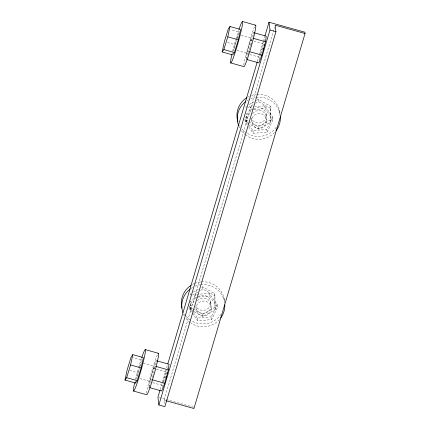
<?xml version="1.0" encoding="UTF-8"?>
<svg xmlns="http://www.w3.org/2000/svg" width="430" height="430" viewBox="0 0 430 430"><rect width="100%" height="100%" fill="white"/><g stroke="black" fill="none" stroke-linecap="round" stroke-linejoin="round"><path stroke-width="0.32" stroke-dasharray="2.15 1.61" d="M193.661 311.395L190.764 309.767L190.495 300.941M190.501 295.055L190.506 293.744L190.646 294.883M190.764 309.767L190.78 301.263M194.236 311.718L202.917 316.593L215.091 309.675L214.828 293.647L202.675 286.826L200.939 287.815M215.091 309.675L214.828 293.647M256.479 100.314L258.215 99.33L270.368 106.151L270.631 122.174L258.457 129.097L246.304 122.27L246.03 114.756M246.041 108.209L246.041 106.248L246.186 107.387M246.304 122.27L246.32 113.111M270.631 122.174L270.368 106.151M148.92 387.419L149.565 381.781L153.225 368.408L156.246 360.673L155.751 365.059M162.115 387.263L163.201 382.2M246.116 59.297L246.755 53.659L250.421 40.286L253.442 32.551L252.942 36.937M259.236 59.77L260.397 54.078M136.342 379.174L137.734 372.719L139.503 366.994M233.533 51.057L234.925 44.596L236.694 38.872M163.712 381.851L163.927 380.905A7.632 0.548 -74.2 0 1 166.953 371.063M260.908 53.728L261.123 52.782A7.632 0.548 -74.2 0 1 263.219 45.451M250.883 45.193L251.577 42.645M163.378 381.566L166.69 370.23M260.569 53.444L263.886 42.108M160.213 389.489L167.453 365.048M257.387 61.447L259.102 55.658M259.29 55.018L263.101 42.151M263.294 41.511L264.815 36.362M164.47 403.404L164.066 400.169L274.576 27.101M236.892 38.238L238.854 31.874L230.792 29.6M139.696 366.36L141.663 359.996L132.977 357.545M246.347 58.7L248.438 53.347M264.117 41.511L265.047 39.135M149.151 386.823L150.548 383.254M166.926 369.633L167.619 367.849M247.18 124.861L245.283 122.206L244.939 119.443L250.846 107.054L254.157 106.758M245.283 122.206L251.19 109.817L250.846 107.054M248.701 126.984L253.265 133.354L267.159 132.107L266.815 129.344L272.722 116.955L264.74 105.807L254.818 106.699M267.159 132.107L273.066 119.717L272.722 116.955M189.399 306.939L195.306 294.55L209.2 293.303L217.188 304.451L217.526 307.213L211.619 319.603L197.725 320.85L189.743 309.702L189.399 306.939L193.199 312.25M189.743 309.702L195.65 297.313L195.306 294.55M211.619 319.603L211.275 316.84L217.188 304.451M248.943 104.597L254.157 101.636M248.067 107.538L253.281 104.576M255.603 103.259L258.5 101.609L270.653 108.435M248.916 121.615L258.177 126.812L270.346 119.895M193.403 292.099L198.617 289.132M192.527 295.039L197.741 292.072M200.638 290.427L202.96 289.105L215.113 295.931M193.376 309.111L202.637 314.308L214.806 307.391M251.19 109.817L253.173 109.639M253.834 109.58L265.084 108.57L273.066 119.717M249.12 125.281L252.921 130.591L266.815 129.344M195.65 297.313L197.633 297.135M198.3 297.076L209.544 296.066L217.526 307.213M193.581 312.777L197.381 318.087L211.275 316.84M159.207 397.567L193.801 407.205M164.066 400.169L165.34 400.523M241.23 35.389L251.873 38.399M250.421 40.286L263.187 43.892M227.486 42.495L234.925 44.596M237.037 50.439L247.685 53.449M246.755 53.659L249.309 54.379M249.948 54.556L259.526 57.265M143.405 363.334L154.676 366.521M153.225 368.408L155.778 369.128M156.418 369.305L165.991 372.014M129.672 370.44L137.734 372.719M139.847 378.561L150.489 381.571M149.565 381.781L152.118 382.501M152.752 382.678L162.33 385.387M246.025 119.992L248.336 121.287M190.485 307.488L192.796 308.788M244.939 119.443L247.599 123.157M279.409 110.204L279.758 113.052M266.218 114.224L266.573 117.067M264.74 105.807L265.084 108.57M258.215 99.33L258.5 101.609M258.177 126.812L258.457 129.097M252.921 130.591L253.265 133.354M223.869 297.705L224.224 300.548M210.678 301.72L211.033 304.569M209.2 293.303L209.544 296.066M202.675 286.826L202.96 289.105M202.637 314.308L202.917 316.593M197.381 318.087L197.725 320.85M243.778 65.102A21.559 1.548 -74.2 0 1 248.75 43.903A21.559 1.548 -74.2 0 1 255.183 25.574M231.834 54.701A21.559 1.548 -74.2 0 1 232.281 52.756M232.608 51.396A21.559 1.548 -74.2 0 1 235.748 39.667M235.925 39.066A21.559 1.548 -74.2 0 1 238.526 30.686M234.49 48.848A7.821 0.559 -74.2 0 1 236.538 40.506M237.107 38.662A7.821 0.559 -74.2 0 1 238.118 35.819M238.483 35.007A7.821 0.559 -74.2 0 1 238.72 34.685M249.868 47.628A7.821 0.559 -74.2 0 1 247.669 52.347A7.821 0.559 -74.2 0 1 251.018 40.178A7.821 0.559 -74.2 0 1 251.109 43.113M250.953 43.731A7.821 0.559 -74.2 0 1 250.609 45.016M250.432 45.671A7.821 0.559 -74.2 0 1 250.152 46.655M276.237 127.205A21.559 21.081 -7.1 0 1 247.32 133.451M246.272 132.795A21.559 21.081 -7.1 0 1 241.687 128.661M240.225 126.667A21.559 21.081 -7.1 0 1 239.596 125.619M248.094 96.927A21.559 21.081 -7.1 0 1 249.201 96.368M251.534 95.428A21.559 21.081 -7.1 0 1 256.425 94.369M257.049 94.315A21.559 21.081 -7.1 0 1 280.027 115.675M274.625 132.462A21.559 21.081 -7.1 0 1 246.11 135.289M245.605 134.923A21.559 21.081 -7.1 0 1 241.278 130.532M239.655 127.925A21.559 21.081 -7.1 0 1 239.118 126.823M246.841 100.738A21.559 21.081 -7.1 0 1 248.443 99.776M250.706 98.706A21.559 21.081 -7.1 0 1 255.527 97.373M256.151 97.287A21.559 21.081 -7.1 0 1 280.021 114.246M253.646 109.365A7.821 7.649 -7.1 0 1 265.025 111.133A7.821 7.649 -7.1 0 1 262.171 122.077A7.821 7.649 -7.1 0 1 251.292 118.4M252.571 113.644A7.821 7.649 -7.1 0 1 265.251 113.794A7.821 7.649 -7.1 0 1 261.053 125.522A7.821 7.649 -7.1 0 1 251.018 117.992M221.047 314.19A21.559 21.081 -7.1 0 1 191.78 320.952M190.732 320.296A21.559 21.081 -7.1 0 1 186.147 316.163M185.76 315.679A21.559 21.081 -7.1 0 1 184.056 313.115M192.554 284.429A21.559 21.081 -7.1 0 1 194.231 283.606M194.811 283.359A21.559 21.081 -7.1 0 1 200.885 281.87M201.509 281.817A21.559 21.081 -7.1 0 1 224.487 303.171M219.51 319.501A21.559 21.081 -7.1 0 1 190.571 322.785M190.065 322.419A21.559 21.081 -7.1 0 1 185.384 317.523M184.405 315.959A21.559 21.081 -7.1 0 1 183.33 313.755M190.786 288.589A21.559 21.081 -7.1 0 1 192.903 287.272M195.166 286.208A21.559 21.081 -7.1 0 1 199.988 284.875M200.611 284.784A21.559 21.081 -7.1 0 1 224.589 302.349M198.106 296.861A7.821 7.649 -7.1 0 1 209.485 298.63A7.821 7.649 -7.1 0 1 206.631 309.573A7.821 7.649 -7.1 0 1 195.752 305.897M197.354 300.753A7.821 7.649 -7.1 0 1 209.641 301.199A7.821 7.649 -7.1 0 1 206.212 312.777A7.821 7.649 -7.1 0 1 195.553 306.827M146.582 393.224A21.559 1.548 -74.2 0 1 151.553 372.025A21.559 1.548 -74.2 0 1 157.987 353.696M135.412 379.518A21.559 1.548 -74.2 0 1 138.207 368.983M138.557 367.79A21.559 1.548 -74.2 0 1 141.336 358.808M137.294 376.97A7.821 0.559 -74.2 0 1 139.347 368.628M139.917 366.785A7.821 0.559 -74.2 0 1 141.287 363.124M152.672 375.75A7.821 0.559 -74.2 0 1 150.473 380.469A7.821 0.559 -74.2 0 1 153.822 368.3A7.821 0.559 -74.2 0 1 153.913 371.235M153.757 371.853A7.821 0.559 -74.2 0 1 153.419 373.138M153.236 373.794A7.821 0.559 -74.2 0 1 152.956 374.777M266.804 121.077L266.584 119.137A7.632 7.466 -7.1 0 0 251.545 120.846L251.76 122.781A7.632 7.466 -7.1 0 0 266.804 121.077M211.264 308.573L211.044 306.638A7.632 7.466 -7.1 0 0 196.005 308.342L196.225 310.283A7.632 7.466 -7.1 0 0 211.264 308.573"/><path stroke-width="0.64" d="M149.559 387.597L161.691 391.026L164.712 383.291L168.372 369.918L169.017 364.28L156.885 360.851M246.755 59.474L258.881 62.904L261.902 55.169L265.568 41.796L266.208 36.158L254.082 32.734M124.958 380.072L127.189 369.741L131.118 357.018L132.816 354.626L143.362 357.61L141.137 367.94L137.208 380.663L135.504 383.049L124.958 380.072L126.662 377.68L130.591 364.962L132.816 354.626M135.504 383.049L135.783 381.759M222.154 51.949L224.385 41.619L228.314 28.896L230.012 26.509L240.558 29.487L238.327 39.818L234.398 52.541L232.7 54.927L222.154 51.949L223.858 49.563L227.787 36.84L230.012 26.509M166.99 373.455L167.141 372.805M264.187 45.333L264.337 44.682M160.025 390.134L157.928 397.207L158.89 404.969L164.867 406.635L275.947 31.643L275.146 25.171L305.042 33.502L193.962 408.5L165.975 400.701M167.834 363.764L257.194 62.092M265.009 35.722L269.008 22.215L304.881 32.212L305.042 33.502M158.89 404.969L269.97 29.976L269.008 22.215M269.97 29.976L275.947 31.643M242.552 21.5L255.7 25.214M252.802 38.189L265.568 41.796M227.787 36.84L238.327 39.818M249.776 51.74L261.902 55.169M223.858 49.563L234.398 52.541M230.706 62.914L243.858 66.628A21.559 1.548 -74.2 0 0 251.765 44.553A21.559 1.548 -74.2 0 0 255.183 25.574M145.356 349.622L158.509 353.336M155.606 366.312L168.372 369.918M130.591 364.962L141.137 367.94M152.58 379.862L164.712 383.291M126.662 377.68L137.208 380.663M133.51 391.037L146.662 394.751A21.559 1.548 -74.2 0 0 154.569 372.676A21.559 1.548 -74.2 0 0 157.987 353.696M263.509 48.096A7.632 0.548 -74.2 0 1 262.977 50.009M238.951 29.433A21.559 1.548 -74.2 0 1 241.988 27.031A21.559 1.548 -74.2 0 1 233.372 57.625A21.559 1.548 -74.2 0 1 231.834 54.701M280.338 116.686A21.559 21.081 -7.1 0 1 275.85 131.048M238.639 125.684A21.559 21.081 -7.1 0 1 245.815 101.458M237.881 121.674A21.559 21.081 -7.1 0 1 247.019 97.556M224.831 304.795A21.559 21.081 -7.1 0 1 220.687 318.05M182.89 312.599A21.559 21.081 -7.1 0 1 190.275 288.955M182.008 307.998A21.559 21.081 -7.1 0 1 190.952 285.391M166.313 376.212A7.632 0.548 -74.2 0 1 165.786 378.131M141.755 357.556A21.559 1.548 -74.2 0 1 144.792 355.148A21.559 1.548 -74.2 0 1 136.176 385.748A21.559 1.548 -74.2 0 1 134.644 382.824"/></g></svg>
